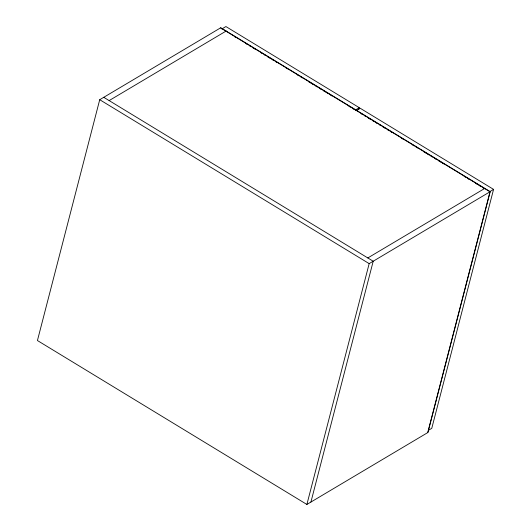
<?xml version="1.0" encoding="UTF-8"?>
<svg xmlns="http://www.w3.org/2000/svg" width="531" height="531" viewBox="0 0 531 531"><rect width="100%" height="100%" fill="white"/><g stroke="black" fill="none" stroke-linecap="round" stroke-linejoin="round"><path stroke-width="0.8" d="M99.722 99.709L37.435 340.537L306.885 504.45L427.933 432.486L490.219 191.658L220.77 27.745L99.722 99.709L369.171 263.622L490.219 191.658M358.87 109.293L359.288 107.687L225.907 26.55L221.872 28.946M306.885 504.45L369.171 263.622M310.92 502.054L373.207 261.225L103.751 97.306M427.714 432.619L489.994 191.791L220.544 27.877M356.148 110.634L360.184 108.238L493.564 189.375L431.763 428.344L428.398 430.349M109.14 100.585L226.16 31.024M355.252 110.09L359.288 107.687M367.817 257.947L484.83 188.379M489.529 191.771L493.564 189.375M234.576 36.679L235.99 37.535M245.866 43.542L247.28 44.405M249.397 45.693L250.811 46.549M252.922 47.836L255.039 49.124M260.688 52.562L262.102 53.419M264.219 54.706L265.626 55.563M267.743 56.857L269.861 58.144M271.978 59.432L274.096 60.72M275.509 61.576L276.916 62.432M286.096 68.014L287.503 68.877M297.387 74.884L298.794 75.741M300.911 77.028L302.325 77.891M308.677 81.754L310.794 83.042M312.201 83.898L313.615 84.761M315.733 86.049L317.146 86.905M319.264 88.192L321.381 89.48M323.498 90.768L325.616 92.055M327.023 92.918L328.437 93.775M330.554 95.062L331.961 95.919M348.9 106.227L350.314 107.083M352.431 108.37L353.838 109.227M361.093 113.641L362.5 114.497M364.618 115.785L366.032 116.641M368.149 117.928L370.266 119.223M372.384 120.51L374.501 121.798M375.908 122.654L377.322 123.511M379.439 124.798L380.853 125.661M382.964 126.949L385.081 128.236M387.199 129.524L389.316 130.812M390.73 131.668L392.143 132.531M401.317 138.106L402.724 138.969M412.607 144.976L414.021 145.839M416.138 147.127L417.545 147.983M423.897 151.846L426.015 153.134M427.428 153.99L428.836 154.853M430.953 156.141L432.367 156.997M434.484 158.284L436.601 159.572M438.719 160.86L440.836 162.147M442.243 163.01L443.657 163.867M464.121 176.319L465.534 177.175M467.652 178.462L469.065 179.325M475.411 183.188L477.528 184.476M478.942 185.332L480.356 186.189M482.473 187.476L483.88 188.339"/></g></svg>
